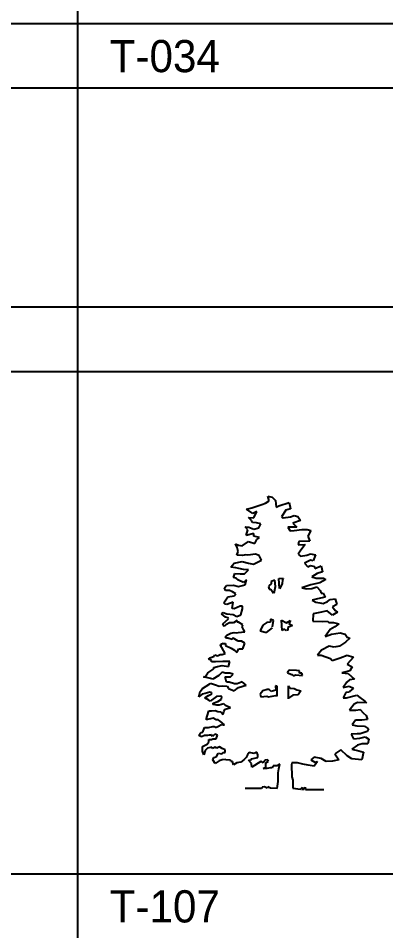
# Model space of a CAD drawing. Header units: millimetres. Extents: x 0 to 25200, y 0 to 17820.
# Drawn here: x 7980 to 9347, y 8963 to 12363 of the extents above; entities that cross this region are included whole.
import ezdxf
from ezdxf.enums import TextEntityAlignment as Align

# ---------------------------------------------------------------- set-up
doc = ezdxf.new("R2010")
doc.units = ezdxf.units.MM
doc.header["$LTSCALE"] = 100
doc.header["$MEASUREMENT"] = 0
for name, color, linetype in [('CO-TREE', 251, 'Continuous'), ('TB-FORM', 7, 'Continuous'), ('TB-TEXT', 4, 'Continuous')]:
    doc.layers.add(name, color=color, linetype=linetype)
doc.styles.add('DH-TEXT', font='')
doc.styles.get('DH-TEXT').set_extended_font_data('HY울릉도L')

# ---------------------------------------------------------------- blocks, each defined once
blk = doc.blocks.new('T-107')
at = {"layer": 'CO-TREE'}
for p, q in [((83.6352, 1088.8992), (100.3536, 1085.5512)), ((88.6464, 1072.1808), (83.6352, 1088.8992)), ((46.8288, 1053.7776), (61.884, 1058.7888)), ((61.884, 1058.7888), (75.276, 1063.8216)), ((75.276, 1063.8216), (88.6464, 1072.1808)), ((100.3536, 1085.5512), (108.7128, 1077.192)), ((108.7128, 1077.192), (112.0608, 1073.844)), ((112.0608, 1073.844), (115.4088, 1048.7664)), ((125.4528, 1053.7776), (163.9224, 1065.4848)), ((163.9224, 1065.4848), (168.9336, 1042.0704)), ((5.0112, 1040.4072), (25.0992, 1045.4184)), ((28.4256, 1025.352), (5.0112, 1040.4072)), ((25.0992, 1045.4184), (46.8288, 1053.7776)), ((43.4808, 1032.0264), (28.4256, 1025.352)), ((31.7736, 1008.612), (43.4808, 1032.0264)), ((115.4088, 1048.7664), (125.4528, 1053.7776)), ((150.5304, 1037.0592), (135.4752, 1011.96)), ((168.9336, 1042.0704), (150.5304, 1037.0592)), ((11.7072, 1010.2968), (31.7736, 1008.612)), ((23.4144, 998.5896), (11.7072, 1010.2968)), ((26.7624, 991.8936), (23.4144, 998.5896)), ((41.8176, 990.2088), (26.7624, 991.8936)), ((58.536, 986.8824), (41.8176, 990.2088)), ((50.1768, 971.8272), (58.536, 986.8824)), ((135.4752, 1011.96), (140.508, 1008.612)), ((140.508, 1008.612), (168.9336, 1011.96)), ((168.9336, 1011.96), (182.3256, 1016.9712)), ((205.74, 998.5896), (177.2928, 988.5456)), ((177.2928, 988.5456), (192.348, 973.4904)), ((182.3256, 1016.9712), (195.696, 1013.6448)), ((195.696, 1013.6448), (205.74, 998.5896)), ((0, 975.1752), (13.392, 973.4904)), ((10.044, 963.4464), (0, 975.1752)), ((3.348, 943.38), (10.044, 963.4464)), ((13.392, 973.4904), (31.7736, 966.7944)), ((31.7736, 966.7944), (50.1768, 971.8272)), ((158.9112, 973.4904), (167.2704, 960.12)), ((192.348, 973.4904), (158.9112, 973.4904)), ((167.2704, 960.12), (182.3256, 961.7832)), ((182.3256, 961.7832), (210.7512, 965.1312)), ((210.7512, 965.1312), (230.8176, 965.1312)), ((230.8176, 965.1312), (244.2096, 961.7832)), ((244.2096, 961.7832), (232.5024, 940.032)), ((-11.7072, 904.9104), (11.7072, 919.9656)), ((31.7736, 950.076), (3.348, 943.38)), ((11.7072, 919.9656), (35.1216, 913.2696)), ((31.7736, 940.032), (31.7736, 950.076)), ((53.5248, 935.0208), (31.7736, 940.032)), ((35.1216, 913.2696), (43.4808, 928.3248)), ((43.4808, 928.3248), (53.5248, 935.0208)), ((199.044, 919.9656), (197.3808, 908.2584)), ((240.8616, 921.6288), (199.044, 919.9656)), ((232.5024, 940.032), (240.8616, 921.6288)), ((-36.8064, 911.6064), (-25.0992, 906.5952)), ((-30.1104, 898.2144), (-36.8064, 911.6064)), ((-26.7624, 883.1592), (-30.1104, 898.2144)), ((-25.0992, 906.5952), (-11.7072, 904.9104)), ((197.3808, 908.2584), (222.4584, 909.9216)), ((207.4032, 888.192), (197.3808, 873.1368)), ((222.4584, 909.9216), (207.4032, 888.192)), ((-31.7736, 869.7888), (-26.7624, 883.1592)), ((-26.7624, 869.7888), (-31.7736, 869.7888)), ((-10.044, 868.104), (-26.7624, 869.7888)), ((1.6632, 871.452), (-10.044, 868.104)), ((10.044, 869.7888), (1.6632, 871.452)), ((38.4696, 873.1368), (10.044, 869.7888)), ((30.1104, 836.3304), (60.2208, 851.3856)), ((51.8616, 868.104), (38.4696, 873.1368)), ((60.2208, 851.3856), (51.8616, 868.104)), ((197.3808, 873.1368), (205.74, 866.4408)), ((205.74, 866.4408), (229.1544, 869.7888)), ((242.5464, 851.3856), (220.7952, 839.6784)), ((229.1544, 869.7888), (242.5464, 874.8)), ((242.5464, 874.8), (260.928, 871.452)), ((252.5688, 848.0376), (242.5464, 851.3856)), ((260.928, 871.452), (252.5688, 848.0376)), ((-53.5248, 824.6232), (-41.8176, 839.6784)), ((-35.1216, 822.96), (-53.5248, 824.6232)), ((-41.8176, 839.6784), (-11.7072, 846.3744)), ((-23.4144, 819.612), (-35.1216, 822.96)), ((-6.696, 816.264), (-23.4144, 819.612)), ((-11.7072, 846.3744), (11.7072, 839.6784)), ((11.7072, 814.5792), (-6.696, 816.264)), ((11.7072, 839.6784), (30.1104, 836.3304)), ((220.7952, 839.6784), (232.5024, 826.308)), ((232.5024, 826.308), (242.5464, 831.3192)), ((242.5464, 831.3192), (257.58, 827.9712)), ((257.58, 827.9712), (259.2648, 819.612)), ((259.2648, 819.612), (282.6792, 829.6344)), ((282.6792, 829.6344), (287.6904, 807.9048)), ((-43.4808, 786.1536), (-38.4696, 801.2088)), ((-33.4584, 784.4904), (-43.4808, 786.1536)), ((-38.4696, 801.2088), (-18.4032, 799.524)), ((-25.0992, 776.1096), (-33.4584, 784.4904)), ((-18.4032, 799.524), (-3.348, 799.524)), ((-3.348, 799.524), (11.7072, 814.5792)), ((125.4528, 782.8056), (140.508, 784.4904)), ((127.116, 745.9992), (125.4528, 782.8056)), ((140.508, 784.4904), (138.8232, 777.7944)), ((267.624, 801.2088), (247.5576, 789.5016)), ((247.5576, 789.5016), (264.276, 784.4904)), ((264.276, 784.4904), (279.3312, 784.4904)), ((287.6904, 807.9048), (267.624, 801.2088)), ((279.3312, 784.4904), (291.0384, 784.4904)), ((291.0384, 784.4904), (299.3976, 779.4576)), ((-76.9392, 747.684), (-70.2432, 756.0432)), ((-70.2432, 756.0432), (-43.4808, 757.728)), ((-43.4808, 757.728), (-25.0992, 752.6952)), ((-6.696, 767.7504), (-25.0992, 776.1096)), ((-25.0992, 752.6952), (0, 759.3912)), ((5.0112, 777.7944), (-6.696, 767.7504)), ((0, 759.3912), (5.0112, 777.7944)), ((88.6464, 756.0432), (86.9832, 751.032)), ((86.9832, 751.032), (88.6464, 742.6728)), ((97.0056, 762.7392), (88.6464, 756.0432)), ((110.3976, 776.1096), (97.0056, 771.0984)), ((97.0056, 771.0984), (97.0056, 762.7392)), ((107.0496, 727.6176), (112.0608, 752.6952)), ((112.0608, 752.6952), (110.3976, 776.1096)), ((137.16, 762.7392), (127.116, 744.336)), ((138.8232, 777.7944), (137.16, 762.7392)), ((244.2096, 759.3912), (210.7512, 747.684)), ((277.668, 766.0872), (244.2096, 759.3912)), ((247.5576, 745.9992), (265.9608, 751.032)), ((265.9608, 751.032), (279.3312, 737.64)), ((299.3976, 779.4576), (277.668, 766.0872)), ((-80.2872, 692.4744), (-65.232, 714.2256)), ((-73.5912, 737.64), (-76.9392, 747.684)), ((-58.536, 737.64), (-73.5912, 737.64)), ((-65.232, 714.2256), (-41.8176, 717.5736)), ((-46.8288, 732.6288), (-58.536, 737.64)), ((-35.1216, 725.9328), (-46.8288, 732.6288)), ((-41.8176, 717.5736), (-35.1216, 725.9328)), ((88.6464, 742.6728), (95.3424, 742.6728)), ((95.3424, 742.6728), (105.3864, 727.6176)), ((210.7512, 747.684), (227.4912, 744.336)), ((227.4912, 744.336), (247.5576, 745.9992)), ((279.3312, 737.64), (282.6792, 727.6176)), ((282.6792, 727.6176), (289.3752, 727.6176)), ((289.3752, 727.6176), (297.7344, 712.5624)), ((-75.276, 687.4632), (-80.2872, 692.4744)), ((-68.58, 685.8), (-75.276, 687.4632)), ((-45.1656, 694.1592), (-68.58, 685.8)), ((-48.5136, 670.7448), (-45.1656, 694.1592)), ((269.3088, 707.5296), (249.2208, 702.5184)), ((249.2208, 702.5184), (262.6128, 694.1592)), ((262.6128, 694.1592), (277.668, 692.4744)), ((297.7344, 712.5624), (269.3088, 707.5296)), ((277.668, 692.4744), (289.3752, 689.148)), ((289.3752, 689.148), (306.0936, 697.5072)), ((306.0936, 697.5072), (316.1376, 704.2032)), ((316.1376, 704.2032), (334.5408, 707.5296)), ((341.2152, 685.8), (324.4968, 677.4192)), ((334.5408, 707.5296), (341.2152, 685.8)), ((-88.6464, 650.6568), (-81.9504, 655.6896)), ((-73.5912, 638.9496), (-88.6464, 650.6568)), ((-81.9504, 655.6896), (-68.58, 650.6568)), ((-68.58, 650.6568), (-45.1656, 648.9936)), ((-41.8176, 669.06), (-48.5136, 670.7448)), ((-45.1656, 648.9936), (-31.7736, 640.6344)), ((-18.4032, 679.104), (-41.8176, 669.06)), ((-31.7736, 640.6344), (-16.7184, 647.3304)), ((-10.044, 679.104), (-18.4032, 679.104)), ((-16.7184, 647.3304), (-10.044, 669.06)), ((-10.044, 669.06), (-10.044, 679.104)), ((252.5688, 650.6568), (250.9056, 623.8944)), ((284.3424, 657.3528), (252.5688, 650.6568)), ((304.4304, 662.3856), (284.3424, 657.3528)), ((324.4968, 645.6456), (304.4304, 662.3856)), ((324.4968, 677.4192), (334.5408, 664.0488)), ((342.9, 657.3528), (324.4968, 645.6456)), ((334.5408, 664.0488), (342.9, 657.3528)), ((-83.6352, 613.872), (-61.884, 632.2752)), ((-78.624, 603.828), (-83.6352, 613.872)), ((-65.232, 635.6232), (-73.5912, 638.9496)), ((-58.536, 617.22), (-71.928, 610.524)), ((-61.884, 632.2752), (-65.232, 635.6232)), ((-51.8616, 617.22), (-58.536, 617.22)), ((-43.4808, 617.22), (-51.8616, 617.22)), ((-30.1104, 625.5792), (-43.4808, 617.22)), ((-30.1104, 620.568), (-30.1104, 625.5792)), ((-25.0992, 620.568), (-30.1104, 620.568)), ((-8.3592, 610.524), (-25.0992, 620.568)), ((80.2872, 618.8832), (65.232, 608.8608)), ((93.6792, 620.568), (80.2872, 618.8832)), ((93.6792, 630.5904), (93.6792, 620.568)), ((105.3864, 625.5792), (93.6792, 630.5904)), ((102.0384, 602.1648), (105.3864, 625.5792)), ((135.4752, 627.2424), (153.8784, 617.22)), ((137.16, 588.7728), (135.4752, 627.2424)), ((153.8784, 617.22), (168.9336, 625.5792)), ((168.9336, 625.5792), (162.2592, 615.5352)), ((162.2592, 615.5352), (175.6296, 607.176)), ((250.9056, 623.8944), (286.0272, 622.2312)), ((286.0272, 622.2312), (306.0936, 623.8944)), ((306.0936, 623.8944), (311.1264, 618.8832)), ((311.1264, 618.8832), (327.8448, 618.8832)), ((327.8448, 618.8832), (347.9112, 613.872)), ((347.9112, 613.872), (332.856, 602.1648)), ((-71.928, 610.524), (-78.624, 603.828)), ((-68.58, 572.0544), (-53.5248, 578.7504)), ((-53.5248, 578.7504), (-41.8176, 582.0984)), ((-41.8176, 582.0984), (-33.4584, 580.4136)), ((-33.4584, 580.4136), (-26.7624, 582.0984)), ((-26.7624, 582.0984), (-1.6632, 583.7616)), ((-11.7072, 602.1648), (-8.3592, 610.524)), ((-6.696, 592.1208), (-11.7072, 602.1648)), ((-1.6632, 583.7616), (-6.696, 592.1208)), ((65.232, 608.8608), (55.188, 587.1096)), ((55.188, 587.1096), (78.624, 582.0984)), ((78.624, 582.0984), (102.0384, 598.8168)), ((145.5192, 593.8056), (137.16, 588.7728)), ((152.2152, 588.7728), (145.5192, 593.8056)), ((158.9112, 590.4576), (152.2152, 588.7728)), ((175.6296, 607.176), (158.9112, 600.48)), ((158.9112, 600.48), (158.9112, 590.4576)), ((316.1376, 592.1208), (297.7344, 567.0432)), ((332.856, 602.1648), (316.1376, 592.1208)), ((321.1488, 575.4024), (352.9224, 580.4136)), ((352.9224, 580.4136), (371.3256, 575.4024)), ((-75.276, 563.6952), (-68.58, 572.0544)), ((-68.58, 560.3472), (-75.276, 563.6952)), ((-65.232, 560.3472), (-68.58, 560.3472)), ((-48.5136, 555.336), (-65.232, 560.3472)), ((-43.4808, 562.0104), (-48.5136, 555.336)), ((-38.4696, 556.9992), (-43.4808, 562.0104)), ((-26.7624, 548.64), (-38.4696, 556.9992)), ((-13.392, 548.64), (-26.7624, 548.64)), ((-1.6632, 541.944), (-13.392, 548.64)), ((297.7344, 567.0432), (321.1488, 575.4024)), ((373.0104, 545.292), (351.2592, 530.2368)), ((371.3256, 575.4024), (379.6848, 563.6952)), ((389.7288, 560.3472), (373.0104, 545.292)), ((379.6848, 563.6952), (389.7288, 560.3472)), ((-93.6792, 536.9328), (-86.9832, 535.248)), ((-75.276, 503.4744), (-93.6792, 536.9328)), ((-86.9832, 541.944), (-81.9504, 540.2808)), ((-86.9832, 535.248), (-86.9832, 541.944)), ((-81.9504, 540.2808), (-73.5912, 540.2808)), ((-73.5912, 540.2808), (-73.5912, 533.5848)), ((-73.5912, 533.5848), (-51.8616, 523.5408)), ((-51.8616, 523.5408), (-40.1544, 515.1816)), ((-40.1544, 515.1816), (-31.7736, 506.8224)), ((-31.7736, 506.8224), (-23.4144, 520.1928)), ((-23.4144, 520.1928), (-8.3592, 520.1928)), ((-8.3592, 520.1928), (-1.6632, 541.944)), ((284.3424, 515.1816), (269.3088, 496.7784)), ((312.7896, 530.2368), (284.3424, 515.1816)), ((331.1928, 526.8888), (312.7896, 530.2368)), ((351.2592, 530.2368), (331.1928, 526.8888)), ((-137.16, 481.7232), (-130.464, 486.756)), ((-125.4528, 476.712), (-137.16, 481.7232)), ((-130.464, 486.756), (-115.4088, 493.4304)), ((-125.4528, 471.7008), (-125.4528, 476.712)), ((-115.4088, 493.4304), (-113.7456, 498.4632)), ((-113.7456, 498.4632), (-103.7016, 495.1152)), ((-103.7016, 495.1152), (-93.6792, 500.1264)), ((-93.6792, 500.1264), (-85.2984, 500.1264)), ((-85.2984, 500.1264), (-75.276, 503.4744)), ((269.3088, 496.7784), (282.6792, 496.7784)), ((282.6792, 496.7784), (317.8008, 485.0712)), ((317.8008, 485.0712), (322.8336, 476.712)), ((322.8336, 476.712), (352.9224, 486.756)), ((352.9224, 486.756), (379.6848, 496.7784)), ((379.6848, 496.7784), (403.1208, 490.0824)), ((403.1208, 490.0824), (379.6848, 463.32)), ((-138.8232, 431.5464), (-117.0936, 446.6016)), ((-110.3976, 471.7008), (-125.4528, 471.7008)), ((-117.0936, 451.6128), (-103.7016, 454.9608)), ((-117.0936, 446.6016), (-117.0936, 451.6128)), ((-83.6352, 473.364), (-110.3976, 471.7008)), ((-103.7016, 454.9608), (-85.2984, 458.3088)), ((-85.2984, 458.3088), (-61.884, 454.9608)), ((-56.8728, 473.364), (-83.6352, 473.364)), ((-61.884, 454.9608), (-56.8728, 473.364)), ((379.6848, 463.32), (398.088, 453.2976)), ((398.088, 453.2976), (389.7288, 438.2424)), ((-155.5632, 416.4912), (-148.8672, 416.4912)), ((-128.8008, 409.7952), (-155.5632, 416.4912)), ((-148.8672, 416.4912), (-138.8232, 431.5464)), ((-120.4416, 408.132), (-128.8008, 409.7952)), ((-98.6904, 421.5024), (-120.4416, 408.132)), ((-85.2984, 433.2312), (-98.6904, 421.5024)), ((-75.276, 429.8832), (-85.2984, 433.2312)), ((-56.8728, 429.8832), (-75.276, 429.8832)), ((-75.276, 416.4912), (-55.188, 416.4912)), ((-70.2432, 396.4248), (-75.276, 416.4912)), ((-45.1656, 426.5352), (-56.8728, 429.8832)), ((-55.188, 416.4912), (-45.1656, 426.5352)), ((163.9224, 441.5904), (155.5632, 431.5464)), ((157.2264, 431.5464), (173.9664, 424.8504)), ((190.6848, 439.9056), (163.9224, 441.5904)), ((173.9664, 424.8504), (178.9776, 419.8392)), ((178.9776, 419.8392), (187.3368, 423.1872)), ((187.3368, 423.1872), (212.436, 421.5024)), ((202.392, 438.2424), (190.6848, 439.9056)), ((202.392, 429.8832), (202.392, 438.2424)), ((210.7512, 429.8832), (202.392, 429.8832)), ((212.436, 421.5024), (210.7512, 429.8832)), ((389.7288, 438.2424), (359.6184, 431.5464)), ((359.6184, 431.5464), (383.0328, 428.1984)), ((383.0328, 428.1984), (406.4472, 408.132)), ((406.4472, 408.132), (388.0656, 404.784)), ((-158.9112, 373.0104), (-132.1488, 389.7288)), ((-132.1488, 389.7288), (-128.8008, 393.0768)), ((-128.8008, 393.0768), (-110.3976, 386.3808)), ((-110.3976, 386.3808), (-97.0056, 381.3696)), ((-97.0056, 381.3696), (-85.2984, 383.0328)), ((-85.2984, 383.0328), (-66.9168, 381.3696)), ((-60.2208, 396.4248), (-70.2432, 396.4248)), ((-66.9168, 381.3696), (-61.884, 373.0104)), ((-40.1544, 389.7288), (-60.2208, 396.4248)), ((-41.8176, 364.6512), (-25.0992, 376.3584)), ((-30.1104, 389.7288), (-40.1544, 389.7288)), ((-11.7072, 398.088), (-30.1104, 389.7288)), ((-25.0992, 376.3584), (3.348, 384.7176)), ((3.348, 384.7176), (-11.7072, 398.088)), ((112.0608, 383.0328), (113.7456, 366.3144)), ((118.7568, 381.3696), (112.0608, 383.0328)), ((118.7568, 344.5632), (118.7568, 381.3696)), ((160.5744, 383.0328), (167.2704, 374.6736)), ((160.5744, 334.5408), (160.5744, 383.0328)), ((167.2704, 374.6736), (182.3256, 373.0104)), ((378.0216, 396.4248), (364.6512, 376.3584)), ((364.6512, 376.3584), (386.3808, 381.3696)), ((388.0656, 404.784), (378.0216, 396.4248)), ((386.3808, 381.3696), (403.1208, 374.6736)), ((403.1208, 374.6736), (388.0656, 361.3032)), ((-172.2816, 341.2152), (-167.2704, 361.3032)), ((-160.5744, 351.2592), (-172.2816, 341.2152)), ((-167.2704, 361.3032), (-158.9112, 373.0104)), ((-148.8672, 354.6072), (-160.5744, 351.2592)), ((-150.5304, 337.8888), (-137.16, 346.248)), ((-132.1488, 359.6184), (-148.8672, 354.6072)), ((-137.16, 346.248), (-123.768, 352.9224)), ((-125.4528, 357.9552), (-132.1488, 359.6184)), ((-107.0496, 342.9), (-130.464, 326.16)), ((-123.768, 352.9224), (-125.4528, 357.9552)), ((-91.9944, 344.5632), (-107.0496, 342.9)), ((-86.9832, 342.9), (-91.9944, 344.5632)), ((-88.6464, 332.856), (-86.9832, 342.9)), ((-61.884, 373.0104), (-41.8176, 364.6512)), ((65.232, 364.6512), (55.188, 351.2592)), ((55.188, 351.2592), (58.536, 341.2152)), ((58.536, 341.2152), (80.2872, 344.5632)), ((81.9504, 369.6624), (65.232, 364.6512)), ((80.2872, 344.5632), (86.9832, 341.2152)), ((88.6464, 369.6624), (81.9504, 369.6624)), ((86.9832, 341.2152), (113.7456, 346.248)), ((97.0056, 361.3032), (88.6464, 369.6624)), ((113.7456, 366.3144), (97.0056, 361.3032)), ((113.7456, 346.248), (118.7568, 346.248)), ((177.2928, 347.9112), (160.5744, 336.204)), ((197.3808, 349.596), (177.2928, 347.9112)), ((182.3256, 373.0104), (192.348, 367.9776)), ((192.348, 367.9776), (207.4032, 364.6512)), ((207.4032, 364.6512), (197.3808, 349.596)), ((374.6736, 357.9552), (364.6512, 337.8888)), ((386.3808, 359.6184), (374.6736, 357.9552)), ((376.3584, 337.8888), (414.828, 347.9112)), ((388.0656, 361.3032), (386.3808, 359.6184)), ((414.828, 347.9112), (426.5352, 339.552)), ((-135.4968, 329.508), (-150.5304, 337.8888)), ((-130.464, 326.16), (-135.4968, 329.508)), ((-118.7568, 317.8008), (-102.0384, 324.4968)), ((-118.7568, 312.7896), (-118.7568, 317.8008)), ((-105.3864, 311.1264), (-118.7568, 312.7896)), ((-97.0056, 311.1264), (-105.3864, 311.1264)), ((-102.0384, 324.4968), (-88.6464, 332.856)), ((-80.2872, 316.1376), (-97.0056, 311.1264)), ((-78.624, 314.4528), (-80.2872, 316.1376)), ((-73.5912, 309.4416), (-78.624, 314.4528)), ((-55.188, 301.0824), (-73.5912, 309.4416)), ((364.6512, 337.8888), (376.3584, 337.8888)), ((404.784, 314.4528), (388.0656, 292.7232)), ((418.176, 321.1488), (404.784, 314.4528)), ((451.6128, 319.4856), (418.176, 321.1488)), ((426.5352, 339.552), (444.9384, 326.16)), ((444.9384, 326.16), (451.6128, 319.4856)), ((-142.1712, 269.3088), (-135.4968, 289.3752)), ((-135.4968, 289.3752), (-125.4528, 289.3752)), ((-125.4528, 289.3752), (-112.0608, 291.0384)), ((-112.0608, 291.0384), (-102.0384, 287.6904)), ((-102.0384, 287.6904), (-90.3312, 286.0272)), ((-90.3312, 286.0272), (-81.9504, 275.9832)), ((-81.9504, 275.9832), (-80.2872, 287.6904)), ((-80.2872, 287.6904), (-75.276, 296.0712)), ((-75.276, 296.0712), (-55.188, 301.0824)), ((388.0656, 292.7232), (411.48, 292.7232)), ((411.48, 292.7232), (428.1984, 294.3864)), ((428.1984, 294.3864), (438.2424, 282.6792)), ((438.2424, 282.6792), (449.9496, 272.6352)), ((449.9496, 272.6352), (454.9608, 257.58)), ((-145.5192, 255.9168), (-142.1712, 269.3088)), ((-118.7568, 262.6128), (-145.5192, 255.9168)), ((-108.7128, 255.9168), (-118.7568, 262.6128)), ((-100.3536, 255.9168), (-108.7128, 255.9168)), ((-102.0384, 230.8176), (-88.6464, 239.1984)), ((-93.6792, 250.9056), (-100.3536, 255.9168)), ((-76.9392, 237.5136), (-93.6792, 250.9056)), ((-88.6464, 239.1984), (-81.9504, 237.5136)), ((409.7952, 254.2536), (398.088, 237.5136)), ((414.828, 254.2536), (409.7952, 254.2536)), ((433.2312, 254.2536), (414.828, 254.2536)), ((454.9608, 257.58), (433.2312, 254.2536)), ((-172.2816, 197.3808), (-165.5856, 209.088)), ((-165.5856, 209.088), (-157.2264, 210.7512)), ((-157.2264, 210.7512), (-152.2152, 227.4912)), ((-152.2152, 227.4912), (-143.856, 227.4912)), ((-143.856, 227.4912), (-137.16, 227.4912)), ((-137.16, 227.4912), (-120.4416, 230.8176)), ((-120.4416, 230.8176), (-115.4088, 230.8176)), ((-115.4088, 230.8176), (-110.3976, 227.4912)), ((-110.3976, 227.4912), (-102.0384, 230.8176)), ((-81.9504, 237.5136), (-76.9392, 237.5136)), ((416.4912, 204.0552), (394.74, 202.392)), ((398.088, 237.5136), (414.828, 234.1656)), ((414.828, 234.1656), (443.2536, 232.5024)), ((428.1984, 204.0552), (416.4912, 204.0552)), ((453.2976, 212.436), (428.1984, 204.0552)), ((443.2536, 232.5024), (458.3088, 222.4584)), ((458.3088, 222.4584), (453.2976, 212.436)), ((-162.2592, 192.348), (-172.2816, 197.3808)), ((-152.2152, 197.3808), (-162.2592, 192.348)), ((-140.508, 197.3808), (-152.2152, 197.3808)), ((-142.1712, 165.5856), (-135.4968, 173.9664)), ((-133.812, 199.044), (-140.508, 197.3808)), ((-135.4968, 182.3256), (-125.4528, 182.3256)), ((-135.4968, 173.9664), (-135.4968, 182.3256)), ((-128.8008, 199.044), (-133.812, 199.044)), ((-125.4528, 200.7288), (-128.8008, 199.044)), ((-122.1048, 194.0328), (-125.4528, 200.7288)), ((-125.4528, 182.3256), (-120.4416, 185.6736)), ((-113.7456, 202.392), (-122.1048, 194.0328)), ((-120.4416, 185.6736), (-108.7128, 185.6736)), ((-103.7016, 199.044), (-113.7456, 202.392)), ((-108.7128, 185.6736), (-103.7016, 199.044)), ((394.74, 202.392), (403.1208, 185.6736)), ((403.1208, 185.6736), (426.5352, 187.3368)), ((426.5352, 187.3368), (446.6016, 192.348)), ((446.6016, 192.348), (459.9936, 183.9888)), ((459.9936, 183.9888), (456.6456, 167.2704)), ((-158.9112, 157.2264), (-142.1712, 165.5856)), ((-158.9112, 147.204), (-158.9112, 157.2264)), ((-158.9112, 138.8232), (-158.9112, 147.204)), ((-153.8784, 125.4528), (-158.9112, 138.8232)), ((-148.8672, 142.1712), (-153.8784, 125.4528)), ((-140.508, 150.5304), (-148.8672, 142.1712)), ((-123.768, 153.8784), (-140.508, 150.5304)), ((-122.1048, 148.8672), (-123.768, 153.8784)), ((-112.0608, 153.8784), (-122.1048, 148.8672)), ((-105.3864, 150.5304), (-112.0608, 153.8784)), ((-95.3424, 155.5632), (-105.3864, 150.5304)), ((-85.2984, 148.8672), (-95.3424, 155.5632)), ((-75.276, 143.856), (-85.2984, 148.8672)), ((-75.276, 133.812), (-75.276, 143.856)), ((356.2704, 143.856), (332.856, 128.8008)), ((379.6848, 122.1048), (356.2704, 143.856)), ((418.176, 162.2592), (396.4248, 147.204)), ((396.4248, 147.204), (423.1872, 140.508)), ((434.8944, 167.2704), (418.176, 162.2592)), ((423.1872, 140.508), (439.9056, 135.4968)), ((456.6456, 167.2704), (434.8944, 167.2704)), ((-120.4416, 107.0496), (-117.0936, 115.4088)), ((-112.0608, 93.6792), (-120.4416, 107.0496)), ((-117.0936, 115.4088), (-107.0496, 118.7568)), ((-97.0056, 103.7016), (-112.0608, 93.6792)), ((-107.0496, 118.7568), (-100.3536, 132.1488)), ((-100.3536, 132.1488), (-86.9832, 128.8008)), ((-85.2984, 107.0496), (-97.0056, 103.7016)), ((-86.9832, 128.8008), (-83.6352, 133.812)), ((-73.5912, 108.7128), (-85.2984, 107.0496)), ((-83.6352, 133.812), (-75.276, 133.812)), ((-71.928, 107.0496), (-73.5912, 108.7128)), ((-55.188, 105.3864), (-71.928, 107.0496)), ((-53.5248, 100.3536), (-55.188, 105.3864)), ((-5.0112, 107.0496), (-16.7184, 98.6904)), ((3.348, 115.4088), (-5.0112, 107.0496)), ((8.3592, 125.4528), (3.348, 115.4088)), ((15.0552, 133.812), (8.3592, 125.4528)), ((11.7072, 105.3864), (20.0664, 105.3864)), ((23.4144, 93.6792), (11.7072, 105.3864)), ((33.4584, 130.464), (15.0552, 133.812)), ((20.0664, 105.3864), (23.4144, 110.3976)), ((23.4144, 110.3976), (46.8288, 115.4088)), ((43.4808, 135.4968), (33.4584, 130.464)), ((46.8288, 125.4528), (43.4808, 135.4968)), ((46.8288, 115.4088), (46.8288, 125.4528)), ((73.5912, 105.3864), (66.9168, 95.3424)), ((83.6352, 107.0496), (73.5912, 105.3864)), ((76.9392, 95.3424), (86.9832, 102.0384)), ((86.9832, 102.0384), (83.6352, 107.0496)), ((255.9168, 117.0936), (244.2096, 107.0496)), ((244.2096, 107.0496), (259.2648, 98.6904)), ((282.6792, 112.0608), (255.9168, 117.0936)), ((301.0824, 100.3536), (282.6792, 112.0608)), ((324.4968, 102.0384), (301.0824, 100.3536)), ((347.9112, 107.0496), (324.4968, 102.0384)), ((332.856, 128.8008), (347.9112, 107.0496)), ((396.4248, 110.3976), (379.6848, 122.1048)), ((433.2312, 107.0496), (396.4248, 110.3976)), ((439.9056, 135.4968), (433.2312, 107.0496)), ((-46.8288, 100.3536), (-53.5248, 100.3536)), ((-43.4808, 88.6464), (-46.8288, 100.3536)), ((-31.7736, 95.3424), (-43.4808, 88.6464)), ((-16.7184, 98.6904), (-31.7736, 95.3424)), ((25.0992, 80.2872), (23.4144, 93.6792)), ((58.536, 100.3536), (25.0992, 80.2872)), ((66.9168, 95.3424), (58.536, 100.3536)), ((66.9168, 75.276), (76.9392, 80.2872)), ((80.2872, 75.276), (66.9168, 75.276)), ((76.9392, 80.2872), (76.9392, 95.3424)), ((93.6792, 76.9392), (80.2872, 75.276)), ((100.3536, 76.9392), (93.6792, 76.9392)), ((103.7016, 85.2984), (100.3536, 76.9392)), ((118.7568, 85.2984), (103.7016, 85.2984)), ((128.8008, 90.3312), (118.7568, 85.2984)), ((122.1048, 58.536), (125.4528, 73.5912)), ((125.4528, 73.5912), (128.8008, 90.3312)), ((173.9664, 95.3424), (172.2816, 88.6464)), ((172.2816, 88.6464), (172.2816, 75.276)), ((172.2816, 75.276), (173.9664, 58.536)), ((175.6296, 95.3424), (173.9664, 95.3424)), ((194.0328, 95.3424), (175.6296, 95.3424)), ((214.0992, 90.3312), (194.0328, 95.3424)), ((234.1656, 86.9832), (214.0992, 90.3312)), ((255.9168, 83.6352), (234.1656, 86.9832)), ((269.3088, 100.3536), (255.9168, 83.6352)), ((259.2648, 98.6904), (269.3088, 100.3536)), ((122.1048, 38.4696), (122.1048, 58.536)), ((122.1048, 26.7624), (122.1048, 38.4696)), ((173.9664, 58.536), (173.9664, 43.4808)), ((173.9664, 43.4808), (177.2928, 31.7736)), ((60.2208, 0), (0, 0)), ((63.5688, 5.0112), (60.2208, 0)), ((71.928, 6.696), (63.5688, 5.0112)), ((81.9504, 1.6632), (71.928, 6.696)), ((83.6352, 6.696), (81.9504, 1.6632)), ((93.6792, 1.6632), (83.6352, 6.696)), ((118.7568, 0), (93.6792, 1.6632)), ((118.7568, 0), (122.1048, 26.7624)), ((177.2928, 31.7736), (177.2928, 1.6632)), ((177.2928, 1.6632), (205.74, -1.6632)), ((205.74, -1.6632), (212.436, 5.0112)), ((212.436, 5.0112), (210.7512, -3.348)), ((219.1104, -1.6632), (222.4584, 5.0112)), ((222.4584, 5.0112), (224.1432, -3.348)), ((210.7512, -3.348), (219.1104, -1.6632)), ((224.1432, -3.348), (292.7232, -3.348)), ((224.1432, -3.348), (224.1432, -3.348))]:
    blk.add_line(p, q, dxfattribs=at)

msp = doc.modelspace()

# ---------------------------------------------------------------- linework, layer by layer
at = {"layer": 'TB-FORM', "color": 251}
for p, q in [((8200, 16350), (8200, 2598)), ((12000, 12342), (600, 12342)), ((12000, 12102), (600, 12102)), ((12000, 11286), (600, 11286)), ((12000, 9174), (600, 9174))]:
    msp.add_line(p, q, dxfattribs=at)
at = {"layer": 'TB-FORM'}
msp.add_line((12000, 11046), (600, 11046), dxfattribs=at)

# ---------------------------------------------------------------- block references
at = {"layer": 'CO-TREE'}
msp.add_blockref('T-107', (8824.4, 9492.9), dxfattribs=at)

# ---------------------------------------------------------------- texts
at = {"layer": 'TB-TEXT', "style": 'DH-TEXT'}
for s, p in [('T-034', (8320, 12222)), ('T-107', (8320, 9054))]:
    msp.add_text(s, height=120, dxfattribs=at).set_placement(p, align=Align.MIDDLE_LEFT)

doc.saveas('drawing.dxf')
